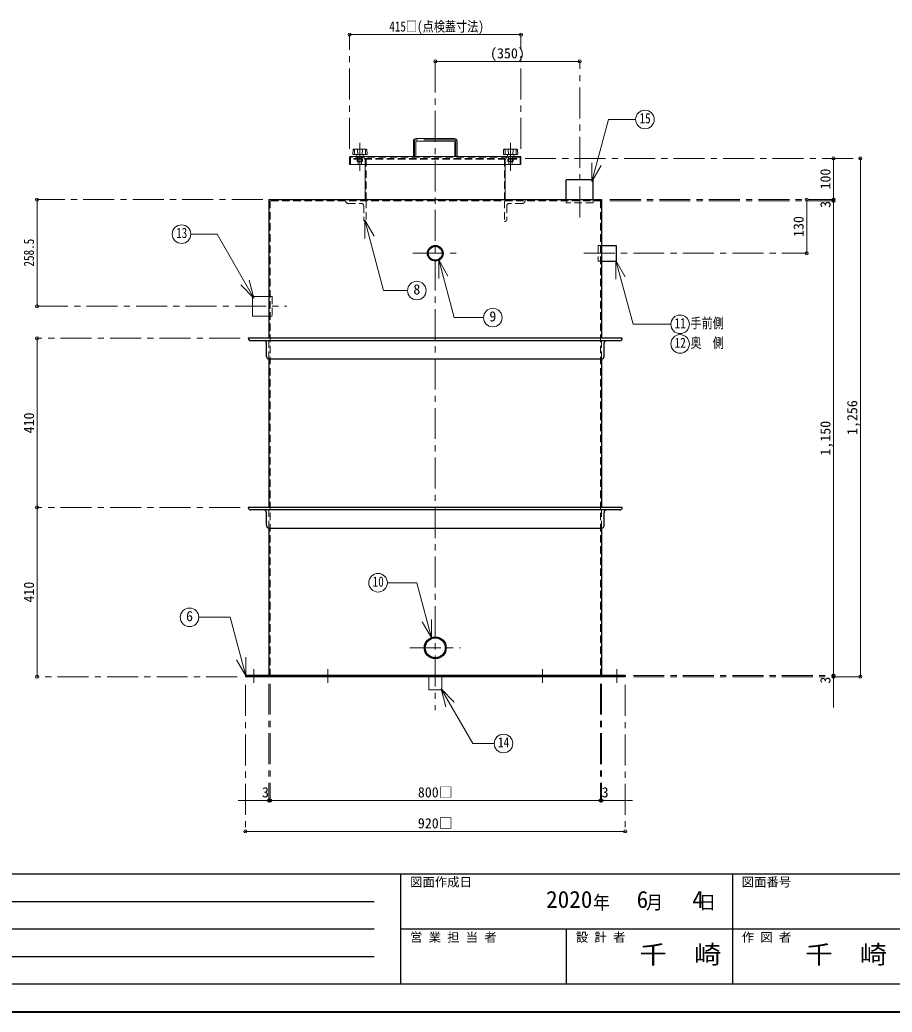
# Model space of a CAD drawing. Units: millimetres at full size, sheet at 1:15. Extents: x -3184 to 2891, y -2037 to 2178.
# Drawn here: x -1153 to 960, y -2037 to 368 of the extents above; entities that cross this region are included whole.
import ezdxf
from ezdxf.enums import TextEntityAlignment as Align

# ---------------------------------------------------------------- set-up
doc = ezdxf.new("R2010")
doc.units = ezdxf.units.MM
doc.header["$LTSCALE"] = 15
doc.header["$PDMODE"] = 32
doc.header["$PDSIZE"] = 7.5
doc.linetypes.add('CHAIN1', pattern=[8, 5, -1, 1, -1])
doc.linetypes.add('DASHED1', pattern=[1.8, 1.2, -0.6])
doc.layers.add('0-0', color=7, linetype='Continuous', lineweight=18)
doc.styles.add('ＭＳ ゴシック', font='')
doc.styles.get('ＭＳ ゴシック').set_extended_font_data('MS Gothic')

msp = doc.modelspace()

# ---------------------------------------------------------------- linework, layer by layer
at = {"layer": '0-0', "color": 4, "linetype": 'CHAIN1', "lineweight": 9}
for p, q in [((-354.2, 54.87), (-354.2, 331.87)), ((60.8, 54.87), (60.8, 331.87)), ((-146.7, 266.87), (-146.7, -1305.63)), ((203.3, -111.13), (203.3, 266.87)), ((-196.7, 73.87), (-196.7, 36.87)), ((-99.7, 76.87), (-193.7, 76.87)), ((-96.7, 73.87), (-96.7, 36.87)), ((-329.2, 1.87), (-329.2, 69.47)), ((35.8, 1.87), (35.8, 69.47)), ((70.8, 31.87), (883.3, 31.87)), ((-564.7, -68.13), (-1111.7, -68.13)), ((276.3, -68.13), (818.3, -68.13)), ((276.3, -71.13), (818.3, -71.13)), ((-200.7, -198.13), (-92.7, -198.13)), ((213.3, -198.13), (753.3, -198.13)), ((-1111.7, -326.63), (-506.7, -326.63)), ((-619.7, -404.13), (-1111.7, -404.13)), ((-619.7, -814.13), (-1111.7, -814.13)), ((-208.2, -1154.13), (-85.2, -1154.13)), ((-626.7, -1224.13), (-1111.7, -1224.13)), ((-586.7, -1239.13), (-586.7, -1206.13)), ((-406.7, -1239.13), (-406.7, -1206.13)), ((113.3, -1239.13), (113.3, -1206.13)), ((293.3, -1239.13), (293.3, -1206.13)), ((333.3, -1221.13), (818.3, -1221.13)), ((333.3, -1224.13), (883.3, -1224.13)), ((-606.7, -1244.13), (-606.7, -1599.13)), ((-549.7, -1241.13), (-549.7, -1524.13)), ((-546.7, -1241.13), (-546.7, -1524.13)), ((253.3, -1241.13), (253.3, -1524.13)), ((256.3, -1241.13), (256.3, -1524.13)), ((313.3, -1244.13), (313.3, -1599.13))]:
    msp.add_line(p, q, dxfattribs=at)
at = {"layer": '0-0', "color": 4, "lineweight": 9}
for p, q in [((-354.2, 331.87), (60.8, 331.87)), ((203.3, 266.87), (-146.7, 266.87)), ((818.3, 31.87), (818.3, -68.13)), ((883.3, 31.87), (883.3, -1224.13)), ((-316.2, 16.87), (-316.2, -68.13)), ((22.8, 16.87), (22.8, -68.13)), ((-1111.7, -68.13), (-1111.7, -326.63)), ((753.3, -68.13), (753.3, -198.13)), ((818.3, -68.13), (818.3, -71.13)), ((818.3, -71.13), (818.3, -1221.13)), ((-1111.7, -814.13), (-1111.7, -404.13)), ((-1111.7, -1224.13), (-1111.7, -814.13)), ((818.3, -1221.13), (818.3, -1299.13)), ((331.3, -1524.13), (253.3, -1524.13)), ((-606.7, -1599.13), (313.3, -1599.13))]:
    msp.add_line(p, q, dxfattribs=at)
at = {"layer": '0-0'}
for p, q in [((232.53, -24.11), (272.81, 126.22)), ((338.83, 126.22), (272.81, 126.22)), ((-199.7, 73.87), (-199.7, 36.87)), ((-193.7, 79.87), (-99.7, 79.87)), ((-193.7, 72.37), (-193.7, 36.87)), ((-192.2, 73.87), (-101.2, 73.87)), ((-99.7, 72.37), (-99.7, 36.87)), ((-93.7, 73.87), (-93.7, 36.87)), ((-346.37, 42.08), (-346.03, 52.6)), ((-338.61, 54.46), (-344.52, 54.15)), ((-342.75, 41.67), (-342.36, 53.31)), ((-320.21, 54.47), (-338.19, 54.47)), ((-334.69, 41.67), (-335.07, 53.31)), ((-323.72, 41.67), (-323.33, 53.31)), ((-319.79, 54.46), (-313.89, 54.15)), ((-315.65, 41.67), (-316.04, 53.31)), ((-312.03, 42.08), (-312.37, 52.6)), ((18.63, 42.08), (18.97, 52.6)), ((26.39, 54.46), (20.48, 54.15)), ((22.25, 41.67), (22.64, 53.31)), ((26.81, 54.47), (44.79, 54.47)), ((30.31, 41.67), (29.93, 53.31)), ((41.28, 41.67), (41.67, 53.31)), ((45.21, 54.46), (51.11, 54.15)), ((49.35, 41.67), (48.96, 53.31)), ((52.97, 42.08), (52.63, 52.6)), ((-354.2, 34.87), (-354.2, 16.87)), ((-352.2, 36.87), (58.8, 36.87)), ((-345.97, 41.67), (-312.43, 41.67)), ((-336.83, 37.24), (-337.2, 41.67)), ((-321.57, 37.24), (-321.2, 41.67)), ((52.57, 41.67), (19.03, 41.67)), ((28.17, 37.24), (27.8, 41.67)), ((43.43, 37.24), (43.8, 41.67)), ((60.8, 34.87), (60.8, 16.87)), ((60.8, 16.87), (-354.2, 16.87)), ((232.53, -24.11), (232.53, 20.89)), ((232.53, -24.11), (255.03, 14.86)), ((-317.67, -117.62), (-295.17, -156.59)), ((-317.67, -117.62), (-317.67, -162.62)), ((-317.67, -117.62), (-271.9, -288.43)), ((-138.46, -214.28), (-115.96, -253.25)), ((-138.46, -214.28), (-138.46, -259.28)), ((-138.46, -214.28), (-101.06, -353.87)), ((291.06, -215.91), (313.56, -254.88)), ((291.06, -215.91), (291.06, -260.91)), ((291.06, -215.91), (332.41, -370.24)), ((-586.1, -306.56), (-597.74, -263.1)), ((-586.1, -306.56), (-617.92, -274.74)), ((-213.94, -288.43), (-271.9, -288.43)), ((-589.7, -303.13), (-589.7, -350.13)), ((-589.7, -303.13), (-549.7, -303.13)), ((-589.7, -350.13), (-549.7, -350.13)), ((-29.81, -353.87), (-101.06, -353.87)), ((424.03, -370.24), (332.41, -370.24)), ((-643.57, -1080.25), (-719.68, -1080.25)), ((-605.55, -1222.14), (-643.57, -1080.25)), ((-155.6, -1130.37), (-178.1, -1091.4)), ((-155.6, -1130.37), (-155.6, -1085.37)), ((-605.55, -1222.14), (-605.55, -1177.14)), ((-605.55, -1222.14), (-628.05, -1183.17)), ((-162.2, -1224.13), (-162.2, -1255.63)), ((-131.2, -1224.13), (-131.2, -1255.63)), ((-131.2, -1255.63), (-162.2, -1255.63)), ((-132.55, -1253.71), (-100.73, -1285.53)), ((-132.55, -1253.71), (-120.91, -1297.18)), ((-132.55, -1253.71), (-56.06, -1386.19)), ((-3.98, -1386.19), (-56.06, -1386.19))]:
    msp.add_line(p, q, dxfattribs=at)
at = {"layer": '0-0', "color": 4, "linetype": 'DASHED1', "lineweight": 9}
for p, q in [((-352.2, 33.87), (-352.2, 16.87)), ((57.8, 34.87), (-351.2, 34.87)), ((-344.2, 31.87), (-344.2, 29.87)), ((50.8, 31.87), (-344.2, 31.87)), ((50.8, 29.87), (-344.2, 29.87)), ((-339.2, 34.87), (-339.2, 31.87)), ((-335.7, 29.57), (-335.7, 24.87)), ((-334.2, 29.87), (-334.2, 36.87)), ((-333.2, 17.37), (-333.2, 36.87)), ((-329.2, 29.57), (-329.2, 24.87)), ((-325.2, 17.37), (-325.2, 36.87)), ((-324.2, 29.87), (-324.2, 36.87)), ((-322.95, 24.37), (-322.7, 24.87)), ((-322.7, 29.57), (-322.7, 24.87)), ((-319.2, 34.87), (-319.2, 31.87)), ((-316.2, 28.87), (-316.2, 16.87)), ((-314.2, 29.87), (-314.2, -71.13)), ((20.8, 29.87), (20.8, -71.13)), ((22.8, 28.87), (22.8, 16.87)), ((25.8, 34.87), (25.8, 31.87)), ((29.3, 29.57), (29.3, 24.87)), ((29.55, 24.37), (29.3, 24.87)), ((30.8, 29.87), (30.8, 36.87)), ((31.8, 17.37), (31.8, 36.87)), ((35.8, 29.57), (35.8, 24.87)), ((39.8, 17.37), (39.8, 36.87)), ((40.8, 29.87), (40.8, 36.87)), ((42.3, 29.57), (42.3, 24.87)), ((45.8, 34.87), (45.8, 31.87)), ((50.8, 31.87), (50.8, 29.87)), ((58.8, 33.87), (58.8, 16.87)), ((-325.2, 17.37), (-333.2, 17.37)), ((-332.7, 16.87), (-333.2, 17.37)), ((-325.2, 17.37), (-325.7, 16.87)), ((31.8, 17.37), (32.3, 16.87)), ((31.8, 17.37), (39.8, 17.37)), ((39.3, 16.87), (39.8, 17.37)), ((-549.7, -303.13), (-541.7, -303.13)), ((-541.7, -303.13), (-541.7, -350.13)), ((-549.7, -350.13), (-541.7, -350.13)), ((-593.7, -1221.13), (-593.7, -1224.13)), ((-579.7, -1221.13), (-579.7, -1224.13)), ((-162.2, -1221.13), (-162.2, -1224.13)), ((-131.2, -1221.13), (-131.2, -1224.13)), ((286.3, -1221.13), (286.3, -1224.13)), ((300.3, -1221.13), (300.3, -1224.13))]:
    msp.add_line(p, q, dxfattribs=at)
at = {"layer": '0-0', "color": 5, "lineweight": 25}
for p, q in [((235.8, -20.13), (170.8, -20.13)), ((170.8, -68.13), (170.8, -20.13)), ((235.8, -68.13), (235.8, -20.13)), ((-549.7, -68.13), (256.3, -68.13)), ((-549.7, -68.13), (-549.7, -404.13)), ((256.3, -68.13), (256.3, -404.13)), ((256.3, -217.13), (291.3, -217.13)), ((306.3, -404.13), (-599.7, -404.13)), ((300.3, -410.13), (-593.7, -410.13)), ((-555.7, -448.13), (-555.7, -416.13)), ((262.3, -448.13), (262.3, -416.13)), ((-549.7, -454.13), (256.3, -454.13)), ((-549.7, -454.13), (-549.7, -814.13)), ((256.3, -454.13), (256.3, -814.13)), ((306.3, -814.13), (-599.7, -814.13)), ((300.3, -820.13), (-593.7, -820.13)), ((-555.7, -858.13), (-555.7, -826.13)), ((262.3, -858.13), (262.3, -826.13)), ((-549.7, -864.13), (256.3, -864.13)), ((-549.7, -864.13), (-549.7, -1221.13)), ((256.3, -864.13), (256.3, -1221.13)), ((-606.7, -1221.13), (-606.7, -1224.13)), ((313.3, -1221.13), (-606.7, -1221.13))]:
    msp.add_line(p, q, dxfattribs=at)
at = {"layer": '0-0', "linetype": 'DASHED1'}
for p, q in [((256.3, -71.13), (-549.7, -71.13)), ((-546.7, -71.13), (-546.7, -1221.13)), ((-314.2, -71.13), (-314.2, -121.13)), ((20.8, -71.13), (20.8, -121.13)), ((235.8, -76.13), (235.8, -68.13)), ((253.3, -71.13), (253.3, -1221.13)), ((-358.2, -77.13), (-326.2, -77.13)), ((-320.2, -83.13), (-320.2, -115.13)), ((26.8, -83.13), (26.8, -115.13)), ((64.8, -77.13), (32.8, -77.13)), ((256.3, -217.13), (248.3, -217.13)), ((-549.7, -454.13), (-549.7, -404.13)), ((256.3, -454.13), (256.3, -404.13)), ((-549.7, -864.13), (-549.7, -814.13)), ((256.3, -864.13), (256.3, -814.13)), ((-413.7, -1224.13), (-413.7, -1221.13)), ((-399.7, -1224.13), (-399.7, -1221.13)), ((106.3, -1224.13), (106.3, -1221.13)), ((120.3, -1224.13), (120.3, -1221.13))]:
    msp.add_line(p, q, dxfattribs=at)
at = {"layer": '0-0', "color": 6, "lineweight": 25}
for p, q in [((-3116.7, -1701.77), (2823.3, -1701.77)), ((-230.27, -1969.63), (-230.27, -1701.77)), ((573.3, -1701.77), (573.3, -1969.63)), ((-1687.42, -1768.74), (-294.56, -1768.74)), ((-294.56, -1835.7), (-1687.42, -1835.7)), ((2823.3, -1835.7), (-230.27, -1835.7)), ((171.51, -1969.63), (171.51, -1835.7)), ((-294.56, -1902.67), (-1687.42, -1902.67)), ((2823.3, -1969.63), (-3116.7, -1969.63))]:
    msp.add_line(p, q, dxfattribs=at)
at = {"layer": '0-0', "color": 1, "lineweight": 40}
msp.add_line((2890.8, -2037.13), (-3184.2, -2037.13), dxfattribs=at)
at = {"layer": '0-0', "color": 4, "linetype": 'DASHED1', "lineweight": 9}
for points in [[(-322.95, 24.37), (-335.45, 24.37), (-335.7, 24.87)], [(29.55, 24.37), (42.05, 24.37), (42.3, 24.87)]]:
    msp.add_lwpolyline(points, dxfattribs=at)
at = {"layer": '0-0', "linetype": 'DASHED1'}
for points in [[(235.8, -76.13), (170.8, -76.13), (170.8, -68.13)], [(256.3, -179.13), (248.3, -179.13), (248.3, -217.13)]]:
    msp.add_lwpolyline(points, dxfattribs=at)
at = {"layer": '0-0'}
for points in [[(-586.1, -306.56), (-675.54, -151.64), (-739.01, -151.64)], [(-155.6, -1130.37), (-191.47, -996.5), (-262.79, -996.5)]]:
    msp.add_lwpolyline(points, dxfattribs=at)
at = {"layer": '0-0', "color": 5, "lineweight": 25}
for points in [[(256.3, -179.13), (291.3, -179.13), (291.3, -217.13)], [(313.3, -1221.13), (313.3, -1224.13), (-606.7, -1224.13)]]:
    msp.add_lwpolyline(points, dxfattribs=at)
at = {"layer": '0-0', "color": 4, "lineweight": 9}
msp.add_lwpolyline([(-624.7, -1524.13), (-546.7, -1524.13), (253.3, -1524.13)], dxfattribs=at)
at = {"layer": '0-0'}
for centre in [(361.33, 126.22), (-761.51, -151.64), (-191.44, -288.43), (-7.31, -353.87), (446.53, -370.24), (446.53, -417.74), (-285.29, -996.5), (-742.18, -1080.25), (18.52, -1386.19)]:
    msp.add_circle(centre, 22.5, dxfattribs=at)
at = {"layer": '0-0', "color": 5, "lineweight": 25}
for centre, radius in [((-146.7, -198.13), 19), ((-146.7, -198.13), 17), ((-146.7, -1154.13), 26.5), ((-146.7, -1154.13), 24.3)]:
    msp.add_circle(centre, radius, dxfattribs=at)
at = {"layer": '0-0'}
for centre, radius, start, end in [((-193.7, 73.87), 6, 90, 180), ((-192.2, 72.37), 1.5, 90, 180), ((-101.2, 72.37), 1.5, 0, 90), ((-99.7, 73.87), 6, 0, 90), ((-344.43, 52.55), 1.6, 93.01913, 178.15415), ((-344.81, 52.01), 1.66, 93.02757, 128.73305), ((-344.74, 45.7), 7.97, 72.62002, 91.09064), ((-338.19, 46.47), 8, 90, 93.01913), ((-334.67, 53.32), 0.4, 97.29873, 181.90915), ((-329.2, 10.6), 43.47, 82.70127, 97.29873), ((-323.73, 53.32), 0.4, 358.09085, 82.70127), ((-320.21, 46.47), 8, 86.98087, 90), ((-313.66, 45.7), 7.97, 88.90936, 107.37998), ((-313.97, 52.55), 1.6, 1.84585, 86.98087), ((-313.6, 52.01), 1.66, 51.26695, 86.97243), ((20.57, 52.55), 1.6, 93.01913, 178.15415), ((20.19, 52.01), 1.66, 93.02757, 128.73305), ((20.26, 45.7), 7.97, 72.62002, 91.09064), ((26.81, 46.47), 8, 90, 93.01913), ((30.33, 53.32), 0.4, 97.29873, 181.90915), ((35.8, 10.6), 43.47, 82.70127, 97.29873), ((41.27, 53.32), 0.4, 358.09085, 82.70127), ((44.79, 46.47), 8, 86.98087, 90), ((51.34, 45.7), 7.97, 88.90936, 107.37998), ((51.03, 52.55), 1.6, 1.84585, 86.98087), ((51.4, 52.01), 1.66, 51.26695, 86.97243), ((-352.2, 34.87), 2, 90, 180), ((-345.97, 42.07), 0.4, 178.15415, 270), ((-336.43, 37.27), 0.4, 184.76364, 270), ((-321.97, 37.27), 0.4, 270, 355.23636), ((-312.43, 42.07), 0.4, 270, 1.84585), ((19.03, 42.07), 0.4, 178.15415, 270), ((28.57, 37.27), 0.4, 184.76364, 270), ((43.03, 37.27), 0.4, 270, 355.23636), ((52.57, 42.07), 0.4, 270, 1.84585), ((58.8, 34.87), 2, 0, 90)]:
    msp.add_arc(centre, radius, start, end, dxfattribs=at)
at = {"layer": '0-0', "color": 4, "linetype": 'CHAIN1', "lineweight": 9}
for centre, start, end in [((-193.7, 73.87), 90, 180), ((-99.7, 73.87), 0, 90)]:
    msp.add_arc(centre, 3, start, end, dxfattribs=at)
at = {"layer": '0-0', "color": 4, "linetype": 'DASHED1', "lineweight": 9}
for centre, radius, start, end in [((-351.2, 33.87), 1, 90, 180), ((-335.4, 29.57), 0.3, 90, 180), ((-339.38, 112.82), 88.54, 272.54473, 276.60311), ((-329.5, 29.57), 0.3, 0, 90), ((-328.9, 29.57), 0.3, 90, 180), ((-319.02, 112.82), 88.54, 263.39689, 267.45527), ((-323, 29.57), 0.3, 0, 90), ((-317.2, 28.87), 1, 0, 90), ((-316.2, 29.87), 2, 0, 90), ((22.8, 29.87), 2, 90, 180), ((23.8, 28.87), 1, 90, 180), ((29.6, 29.57), 0.3, 90, 180), ((25.62, 112.82), 88.54, 272.54473, 276.60311), ((35.5, 29.57), 0.3, 0, 90), ((36.1, 29.57), 0.3, 90, 180), ((45.98, 112.82), 88.54, 263.39689, 267.45527), ((42, 29.57), 0.3, 0, 90), ((57.8, 33.87), 1, 0, 90)]:
    msp.add_arc(centre, radius, start, end, dxfattribs=at)
at = {"layer": '0-0', "linetype": 'DASHED1'}
for centre, start, end in [((-358.2, -71.13), 180, 270), ((64.8, -71.13), 270, 0), ((-326.2, -83.13), 0, 90), ((32.8, -83.13), 90, 180), ((-314.2, -115.13), 180, 270), ((20.8, -115.13), 270, 0)]:
    msp.add_arc(centre, 6, start, end, dxfattribs=at)
at = {"layer": '0-0', "color": 5, "lineweight": 25}
for centre, start, end in [((-593.7, -404.13), 180, 270), ((300.3, -404.13), 270, 0), ((-561.7, -416.13), 0, 90), ((268.3, -416.13), 90, 180), ((-549.7, -448.13), 180, 270), ((256.3, -448.13), 270, 0), ((-593.7, -814.13), 180, 270), ((300.3, -814.13), 270, 0), ((-561.7, -826.13), 0, 90), ((268.3, -826.13), 90, 180), ((-549.7, -858.13), 180, 270), ((256.3, -858.13), 270, 0)]:
    msp.add_arc(centre, 6, start, end, dxfattribs=at)
at = {"layer": '0-0', "color": 1}
for p in [(-354.2, 331.87), (60.8, 331.87), (-146.7, 266.87), (203.3, 266.87), (818.3, 31.87), (883.3, 31.87), (-1111.7, -68.13), (753.3, -68.13), (818.3, -68.13), (818.3, -71.13), (753.3, -198.13), (-1111.7, -326.63), (-1111.7, -404.13), (-1111.7, -814.13), (-1111.7, -1224.13), (818.3, -1221.13), (818.3, -1224.13), (883.3, -1224.13), (-549.7, -1524.13), (-546.7, -1524.13), (253.3, -1524.13), (256.3, -1524.13), (-606.7, -1599.13), (313.3, -1599.13)]:
    msp.add_point(p, dxfattribs=at)

# ---------------------------------------------------------------- texts
at = {"layer": '0-0', "style": 'ＭＳ ゴシック'}
for s, height, width, p in [('415□(点検蓋寸法)', 24.74, 0.8, (-258.26, 331.87)), ('15', 24.74, 0.8, (348.21, 109.34)), ('13', 24.74, 0.8, (-774.64, -168.51)), ('11', 24.74, 0.8, (433.41, -387.12)), ('手前側', 24.74, 0.8, (471.53, -387.12)), ('12', 24.74, 0.8, (433.41, -434.62)), ('奥\u3000側', 24.74, 0.8, (471.53, -434.62)), ('10', 24.74, 0.8, (-298.42, -1013.38)), ('14', 24.74, 0.8, (5.39, -1403.07)), ('千\u3000崎', 43.99, 1.1, (348.3, -1932.67)), ('千\u3000崎', 43.99, 1.1, (750.08, -1932.67))]:
    msp.add_text(s, height=height, dxfattribs=dict(at, width=width)).set_placement(p, align=Align.BOTTOM_LEFT)
for s, height, p in [('(350)', 24.74, (-13.89, 266.87)), ('8', 24.74, (-199.88, -305.31)), ('9', 24.74, (-15.74, -370.74)), ('6', 24.74, (-750.62, -1097.12)), ('800□', 24.74, (-188.89, -1524.13)), ('3', 24.74, (-566.58, -1524.13)), ('3', 24.74, (256.3, -1524.13)), ('920□', 24.74, (-188.89, -1599.13)), ('図面作成日', 21.99, (-207.77, -1739.27)), ('図面番号', 21.99, (595.8, -1739.27)), ('2020', 41.24, (121.8, -1796.86)), ('6', 41.24, (341.17, -1796.86)), ('4', 41.24, (476.17, -1796.86)), ('営 業 担 当 者', 21.99, (-207.77, -1873.2)), ('設 計 者', 21.99, (194.01, -1873.2)), ('作 図 者', 21.99, (595.8, -1873.2))]:
    msp.add_text(s, height=height, dxfattribs=at).set_placement(p, align=Align.BOTTOM_LEFT)
for s, p in [('100', (818.3, -43.44)), ('3', (818.3, -88.01)), ('130', (753.3, -158.44)), ('1,256', (883.3, -638.32)), ('410', (-1111.7, -634.44)), ('1,150', (818.3, -688.32)), ('410', (-1111.7, -1044.44)), ('3', (818.3, -1241.01))]:
    msp.add_text(s, height=24.74, rotation=90, dxfattribs=at).set_placement(p, align=Align.BOTTOM_LEFT)
at = {"layer": '0-0', "style": 'ＭＳ ゴシック', "width": 0.8}
msp.add_text('258.5', height=24.74, rotation=90, dxfattribs=at).set_placement((-1111.7, -230.19), align=Align.BOTTOM_LEFT)
at = {"layer": '0-0', "insert": (235.8, -1791.24), "char_height": 32.99, "attachment_point": 7, "style": 'ＭＳ ゴシック'}
msp.add_mtext('\\T1.27;\\W0.9;年\\~\\~\\~月\\~\\~\\~日', dxfattribs=at)

doc.saveas('drawing.dxf')
